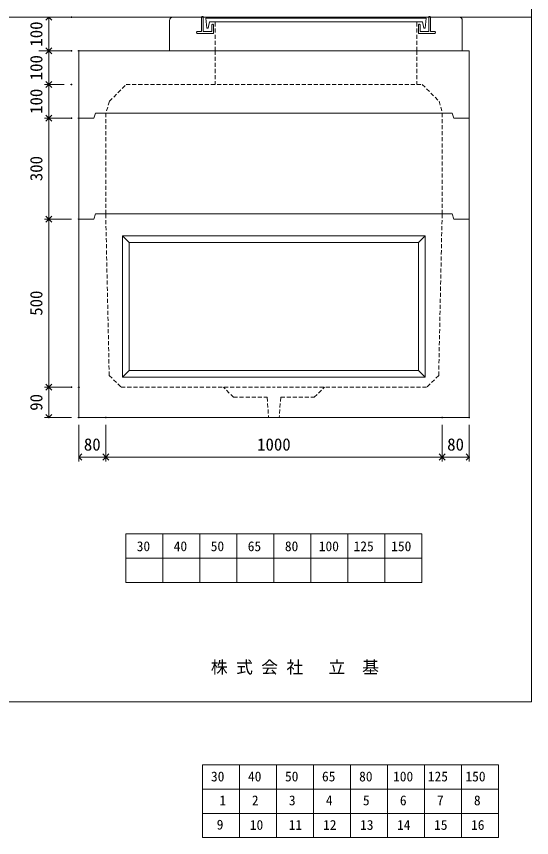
# Model space of a CAD drawing. Units: millimetres, scale not verified. Extents: x -4890 to 18490, y -2339 to 2339.
# Drawn here: x 3358 to 4890, y -2339 to 102 of the extents above; entities that cross this region are included whole.
import ezdxf
from ezdxf.enums import TextEntityAlignment as Align

# ---------------------------------------------------------------- set-up
doc = ezdxf.new("R2010")
doc.units = ezdxf.units.MM
doc.header["$LTSCALE"] = 10
doc.header["$PDMODE"] = 32
doc.header["$PDSIZE"] = 2
doc.linetypes.add('DASHED1', pattern=[1.8, 1.2, -0.6])
doc.layers.add('0-1_Defpoints', color=7, linetype='Continuous')
for name, color, linetype, lineweight in [('0-2_waku', 7, 'Continuous', 18), ('0-3_gaikei', 7, 'Continuous', 18), ('0-4_kakure', 7, 'DASHED1', 5), ('0-5_sunpou', 7, 'Continuous', 5), ('0-9_uchigawa', 6, 'Continuous', 18), ('0-B_futa', 3, 'Continuous', 18), ('0-C_GL', 4, 'Continuous', 18), ('0-E_文字１', 7, 'Continuous', 18), ('1-5_文字２', 7, 'Continuous', 5)]:
    doc.layers.add(name, color=color, linetype=linetype, lineweight=lineweight)
doc.styles.add('ＭＳ ゴシック', font='')
doc.styles.get('ＭＳ ゴシック').set_extended_font_data('MS Gothic')

# ---------------------------------------------------------------- blocks, each defined once
blk = doc.blocks.new('_Open90')
at = {"layer": '0-5_sunpou'}
blk.add_line((0, 0), (-1, 0), dxfattribs=at)
blk.add_lwpolyline([(-0.5, 0.5), (0, 0), (-0.5, -0.5)], dxfattribs=at)
blk = doc.blocks.new('D65')
at = {"layer": '0-1_Defpoints'}
for p in [(4991.46, 1074.36), (5071.46, 1074.36), (5071.46, 956.94)]:
    blk.add_point(p, dxfattribs=at)
at = {"layer": '0-5_sunpou'}
for p, q in [((4991.46, 1052.36), (4991.46, 943.94)), ((5071.46, 1052.36), (5071.46, 943.94)), ((5009.46, 956.94), (5053.46, 956.94))]:
    blk.add_line(p, q, dxfattribs=at)
at = {"layer": '0-5_sunpou', "xscale": 18, "yscale": 18, "rotation": 180}
blk.add_blockref('_Open90', (4991.46, 956.94), dxfattribs=at)
at = {"layer": '0-5_sunpou', "xscale": 18, "yscale": 18}
blk.add_blockref('_Open90', (5071.46, 956.94), dxfattribs=at)
at = {"layer": '0-5_sunpou', "style": 'ＭＳ ゴシック'}
blk.add_text('80', height=36.66, dxfattribs=at).set_placement((5006.46, 964.94), align=Align.BOTTOM_LEFT)
blk = doc.blocks.new('D66')
at = {"layer": '0-1_Defpoints'}
for p in [(5071.46, 1074.36), (6071.46, 1074.36), (6071.46, 956.94)]:
    blk.add_point(p, dxfattribs=at)
at = {"layer": '0-5_sunpou'}
for p, q in [((5071.46, 1052.36), (5071.46, 943.94)), ((6071.46, 1052.36), (6071.46, 943.94)), ((5089.46, 956.94), (6053.46, 956.94))]:
    blk.add_line(p, q, dxfattribs=at)
at = {"layer": '0-5_sunpou', "xscale": 18, "yscale": 18, "rotation": 180}
blk.add_blockref('_Open90', (5071.46, 956.94), dxfattribs=at)
at = {"layer": '0-5_sunpou', "xscale": 18, "yscale": 18}
blk.add_blockref('_Open90', (6071.46, 956.94), dxfattribs=at)
at = {"layer": '0-5_sunpou', "style": 'ＭＳ ゴシック'}
blk.add_text('1000', height=36.66, dxfattribs=at).set_placement((5521.46, 964.94), align=Align.BOTTOM_LEFT)
blk = doc.blocks.new('D67')
at = {"layer": '0-1_Defpoints'}
for p in [(6071.46, 1074.36), (6151.46, 1074.36), (6151.46, 956.94)]:
    blk.add_point(p, dxfattribs=at)
at = {"layer": '0-5_sunpou'}
for p, q in [((6071.46, 1052.36), (6071.46, 943.94)), ((6151.46, 1052.36), (6151.46, 943.94)), ((6089.46, 956.94), (6133.46, 956.94))]:
    blk.add_line(p, q, dxfattribs=at)
at = {"layer": '0-5_sunpou', "xscale": 18, "yscale": 18, "rotation": 180}
blk.add_blockref('_Open90', (6071.46, 956.94), dxfattribs=at)
at = {"layer": '0-5_sunpou', "xscale": 18, "yscale": 18}
blk.add_blockref('_Open90', (6151.46, 956.94), dxfattribs=at)
at = {"layer": '0-5_sunpou', "style": 'ＭＳ ゴシック'}
blk.add_text('80', height=36.66, dxfattribs=at).set_placement((6086.46, 964.94), align=Align.BOTTOM_LEFT)
blk = doc.blocks.new('D68')
at = {"layer": '0-1_Defpoints'}
for p in [(4991.46, 1164.36), (4902.14, 1074.36), (4991.46, 1074.36)]:
    blk.add_point(p, dxfattribs=at)
at = {"layer": '0-5_sunpou'}
for p, q in [((4969.46, 1164.36), (4889.14, 1164.36)), ((4902.14, 1146.36), (4902.14, 1092.36)), ((4969.46, 1074.36), (4889.14, 1074.36))]:
    blk.add_line(p, q, dxfattribs=at)
at = {"layer": '0-5_sunpou', "xscale": 18, "yscale": 18}
for p, rotation in [((4902.14, 1164.36), 90), ((4902.14, 1074.36), 270)]:
    blk.add_blockref('_Open90', p, dxfattribs=dict(at, rotation=rotation))
at = {"layer": '0-5_sunpou', "style": 'ＭＳ ゴシック'}
blk.add_text('90', height=36.66, rotation=90, dxfattribs=at).set_placement((4894.14, 1094.36), align=Align.BOTTOM_LEFT)
blk = doc.blocks.new('D69')
at = {"layer": '0-1_Defpoints'}
for p in [(4969.46, 2264.36), (4902.14, 2164.36), (4991.46, 2164.36)]:
    blk.add_point(p, dxfattribs=at)
at = {"layer": '0-5_sunpou'}
for p, q in [((4947.46, 2264.36), (4889.14, 2264.36)), ((4902.14, 2246.36), (4902.14, 2182.36)), ((4969.46, 2164.36), (4889.14, 2164.36))]:
    blk.add_line(p, q, dxfattribs=at)
at = {"layer": '0-5_sunpou', "xscale": 18, "yscale": 18}
for p, rotation in [((4902.14, 2264.36), 90), ((4902.14, 2164.36), 270)]:
    blk.add_blockref('_Open90', p, dxfattribs=dict(at, rotation=rotation))
at = {"layer": '0-5_sunpou', "style": 'ＭＳ ゴシック'}
blk.add_text('100', height=36.66, rotation=90, dxfattribs=at).set_placement((4894.14, 2176.86), align=Align.BOTTOM_LEFT)
blk = doc.blocks.new('D70')
at = {"layer": '0-1_Defpoints'}
for p in [(4991.46, 1964.36), (4902.14, 1664.36), (4991.46, 1664.36)]:
    blk.add_point(p, dxfattribs=at)
at = {"layer": '0-5_sunpou'}
for p, q in [((4969.46, 1964.36), (4889.14, 1964.36)), ((4902.14, 1946.36), (4902.14, 1682.36)), ((4969.46, 1664.36), (4889.14, 1664.36))]:
    blk.add_line(p, q, dxfattribs=at)
at = {"layer": '0-5_sunpou', "xscale": 18, "yscale": 18}
for p, rotation in [((4902.14, 1964.36), 90), ((4902.14, 1664.36), 270)]:
    blk.add_blockref('_Open90', p, dxfattribs=dict(at, rotation=rotation))
at = {"layer": '0-5_sunpou', "style": 'ＭＳ ゴシック'}
blk.add_text('300', height=36.66, rotation=90, dxfattribs=at).set_placement((4894.14, 1776.86), align=Align.BOTTOM_LEFT)
blk = doc.blocks.new('D71')
at = {"layer": '0-1_Defpoints'}
for p in [(4991.46, 1664.36), (4902.14, 1164.36), (4969.46, 1164.36)]:
    blk.add_point(p, dxfattribs=at)
at = {"layer": '0-5_sunpou'}
for p, q in [((4969.46, 1664.36), (4889.14, 1664.36)), ((4902.14, 1646.36), (4902.14, 1182.36)), ((4947.46, 1164.36), (4889.14, 1164.36))]:
    blk.add_line(p, q, dxfattribs=at)
at = {"layer": '0-5_sunpou', "xscale": 18, "yscale": 18}
for p, rotation in [((4902.14, 1664.36), 90), ((4902.14, 1164.36), 270)]:
    blk.add_blockref('_Open90', p, dxfattribs=dict(at, rotation=rotation))
at = {"layer": '0-5_sunpou', "style": 'ＭＳ ゴシック'}
blk.add_text('500', height=36.66, rotation=90, dxfattribs=at).set_placement((4894.14, 1376.86), align=Align.BOTTOM_LEFT)
blk = doc.blocks.new('D72')
at = {"layer": '0-1_Defpoints'}
for p in [(4969.46, 2164.36), (4902.14, 2064.36), (4969.46, 2064.36)]:
    blk.add_point(p, dxfattribs=at)
at = {"layer": '0-5_sunpou'}
for p, q in [((4947.46, 2164.36), (4889.14, 2164.36)), ((4902.14, 2146.36), (4902.14, 2082.36)), ((4947.46, 2064.36), (4889.14, 2064.36))]:
    blk.add_line(p, q, dxfattribs=at)
at = {"layer": '0-5_sunpou', "xscale": 18, "yscale": 18}
for p, rotation in [((4902.14, 2164.36), 90), ((4902.14, 2064.36), 270)]:
    blk.add_blockref('_Open90', p, dxfattribs=dict(at, rotation=rotation))
at = {"layer": '0-5_sunpou', "style": 'ＭＳ ゴシック'}
blk.add_text('100', height=36.66, rotation=90, dxfattribs=at).set_placement((4894.14, 2076.86), align=Align.BOTTOM_LEFT)
blk = doc.blocks.new('D73')
at = {"layer": '0-1_Defpoints'}
for p in [(4969.46, 2064.36), (4902.14, 1964.36), (4969.46, 1964.36)]:
    blk.add_point(p, dxfattribs=at)
at = {"layer": '0-5_sunpou'}
for p, q in [((4947.46, 2064.36), (4889.14, 2064.36)), ((4902.14, 2046.36), (4902.14, 1982.36)), ((4947.46, 1964.36), (4889.14, 1964.36))]:
    blk.add_line(p, q, dxfattribs=at)
at = {"layer": '0-5_sunpou', "xscale": 18, "yscale": 18}
for p, rotation in [((4902.14, 2064.36), 90), ((4902.14, 1964.36), 270)]:
    blk.add_blockref('_Open90', p, dxfattribs=dict(at, rotation=rotation))
at = {"layer": '0-5_sunpou', "style": 'ＭＳ ゴシック'}
blk.add_text('100', height=36.66, rotation=90, dxfattribs=at).set_placement((4894.14, 1976.86), align=Align.BOTTOM_LEFT)
blk = doc.blocks.new('D82')
at = {"layer": '0-1_Defpoints'}
for p in [(4991.46, 1664.36), (4902.14, 1164.36), (4969.46, 1164.36)]:
    blk.add_point(p, dxfattribs=at)
at = {"layer": '0-5_sunpou'}
for p, q in [((4969.46, 1664.36), (4889.14, 1664.36)), ((4902.14, 1646.36), (4902.14, 1182.36)), ((4947.46, 1164.36), (4889.14, 1164.36))]:
    blk.add_line(p, q, dxfattribs=at)
at = {"layer": '0-5_sunpou', "xscale": 18, "yscale": 18}
for p, rotation in [((4902.14, 1664.36), 90), ((4902.14, 1164.36), 270)]:
    blk.add_blockref('_Open90', p, dxfattribs=dict(at, rotation=rotation))
at = {"layer": '0-5_sunpou', "style": 'ＭＳ ゴシック'}
blk.add_text('500', height=36.66, rotation=90, dxfattribs=at).set_placement((4894.14, 1376.86), align=Align.BOTTOM_LEFT)

msp = doc.modelspace()

# ---------------------------------------------------------------- linework, layer by layer
at = {"layer": '0-2_waku'}
for p, q in [((4889.68, 2339.37), (4889.68, -1935.63)), ((3683.83, -1436.63), (3683.83, -1580.63)), ((3683.83, -1436.63), (3683.83, -1580.63)), ((3683.83, -1436.63), (3683.83, -1580.63)), ((3683.83, -1436.63), (3683.83, -1580.63)), ((3683.83, -1436.63), (4563.83, -1436.63)), ((3793.83, -1436.63), (3793.83, -1580.63)), ((3903.83, -1436.63), (3903.83, -1580.63)), ((3903.83, -1436.63), (3903.83, -1580.63)), ((4013.83, -1436.63), (4013.83, -1580.63)), ((4123.83, -1436.63), (4123.83, -1580.63)), ((4233.83, -1436.63), (4233.83, -1580.63)), ((4343.83, -1436.63), (4343.83, -1580.63)), ((4453.83, -1436.63), (4453.83, -1580.63)), ((4563.83, -1436.63), (4563.83, -1580.63)), ((3683.83, -1508.63), (4563.83, -1508.63)), ((3683.83, -1580.63), (4563.83, -1580.63)), ((-1230.32, -1935.63), (4889.68, -1935.63)), ((-1230.32, -1935.63), (4889.68, -1935.63))]:
    msp.add_line(p, q, dxfattribs=at)
msp.add_lwpolyline([(-1230.32, 2339.37), (4889.68, 2339.37), (4889.68, -1935.63)], dxfattribs=at)
at = {"layer": '0-3_gaikei'}
for p, q in [((3823.83, 99.37), (3908.83, 99.37)), ((4588.83, 99.37), (4673.83, 99.37)), ((3813.83, -0.63), (3813.83, 89.37)), ((4683.83, -0.63), (4683.83, 89.37)), ((3543.83, -200.63), (3543.83, -0.63)), ((3813.83, -0.63), (3923.83, -0.63)), ((3813.83, -0.63), (3923.83, -0.63)), ((3813.83, -0.63), (3923.83, -0.63)), ((3813.83, -0.63), (3923.83, -0.63)), ((3813.83, -0.63), (3923.83, -0.63)), ((3813.83, -0.63), (3923.83, -0.63)), ((3848.83, -0.63), (4648.83, -0.63)), ((3848.83, -0.63), (4648.83, -0.63)), ((3848.83, -0.63), (4648.83, -0.63)), ((3848.83, -0.63), (4648.83, -0.63)), ((4683.83, -0.63), (4573.83, -0.63)), ((4683.83, -0.63), (4573.83, -0.63)), ((4683.83, -0.63), (4573.83, -0.63)), ((4683.83, -0.63), (4573.83, -0.63)), ((4683.83, -0.63), (4573.83, -0.63)), ((4683.83, -0.63), (4573.83, -0.63)), ((4683.83, -0.63), (4573.83, -0.63)), ((4683.83, -0.63), (4573.83, -0.63)), ((4703.83, -780.63), (4703.83, -0.63)), ((3593.83, -185.63), (3588.83, -200.63)), ((4123.83, -185.63), (3593.83, -185.63)), ((4123.83, -185.63), (3593.83, -185.63)), ((4653.83, -185.63), (4123.83, -185.63)), ((4653.83, -185.63), (4123.83, -185.63)), ((4653.83, -185.63), (4658.83, -200.63)), ((4653.83, -185.63), (4658.83, -200.63)), ((4653.83, -185.63), (4658.83, -200.63)), ((3543.83, -200.63), (3543.83, -1090.63)), ((3588.83, -200.63), (3543.83, -200.63)), ((3588.83, -200.63), (3543.83, -200.63)), ((4703.83, -200.63), (4658.83, -200.63)), ((4703.83, -200.63), (4658.83, -200.63)), ((4703.83, -200.63), (4658.83, -200.63)), ((3593.83, -485.63), (3588.83, -500.63)), ((4653.83, -485.63), (4658.83, -500.63)), ((3588.83, -500.63), (3543.83, -500.63)), ((3588.83, -500.63), (3543.83, -500.63)), ((3588.83, -500.63), (3543.83, -500.63)), ((4703.83, -500.63), (4658.83, -500.63))]:
    msp.add_line(p, q, dxfattribs=at)
for points in [[(4703.83, -200.63), (4703.83, -0.63), (3543.83, -0.63)], [(4703.83, -200.63), (4703.83, -0.63), (3543.83, -0.63)], [(4653.83, -485.63), (4123.83, -485.63), (3593.83, -485.63)], [(3543.83, -1090.63), (4703.83, -1090.63), (4703.83, -500.63)]]:
    msp.add_lwpolyline(points, dxfattribs=at)
for centre, radius, start, end in [((3823.25, 89.95), 9.44, 86.47383, 183.52617), ((4674.16, 89.7), 9.68, 358.04251, 91.95749)]:
    msp.add_arc(centre, radius, start, end, dxfattribs=at)
at = {"layer": '0-4_kakure'}
for p, q in [((3948.83, -0.63), (3948.83, 85.87)), ((4548.83, -0.63), (4548.83, 85.87)), ((3948.83, -0.63), (3948.83, -100.63)), ((4548.83, -0.63), (4548.83, -100.63)), ((3634.68, -150.63), (3684.68, -100.63)), ((3684.68, -100.63), (4564.68, -100.63)), ((4564.68, -100.63), (4614.68, -150.63)), ((3634.68, -150.63), (3624.68, -185.63)), ((4614.68, -150.63), (4624.68, -185.63)), ((3623.83, -185.63), (3623.83, -485.63)), ((4623.83, -485.63), (4623.83, -185.63)), ((3634.15, -965.63), (3623.83, -485.63)), ((4623.83, -485.63), (4613.51, -965.63)), ((3634.15, -965.63), (3669.92, -1000.63)), ((4613.51, -965.63), (4577.75, -1000.63)), ((3669.92, -1000.63), (4123.83, -1000.63)), ((4003.83, -1030.63), (3973.83, -1000.63)), ((4577.75, -1000.63), (4123.83, -1000.63)), ((4243.83, -1030.63), (4273.83, -1000.63)), ((4003.83, -1030.63), (4103.83, -1030.63)), ((4103.83, -1030.63), (4107.83, -1090.63)), ((4143.83, -1030.63), (4139.83, -1090.63)), ((4143.83, -1030.63), (4243.83, -1030.63))]:
    msp.add_line(p, q, dxfattribs=at)
at = {"layer": '0-5_sunpou', "color": 150, "lineweight": 18}
for p, q in [((3521.83, 99.37), (3424.73, 99.37)), ((3521.83, -0.63), (3424.73, -0.63)), ((3521.83, -0.63), (3424.73, -0.63))]:
    msp.add_line(p, q, dxfattribs=at)
at = {"layer": '0-9_uchigawa'}
for p, q in [((3673.83, -550.63), (3693.83, -570.63)), ((3673.83, -970.63), (3673.83, -550.63)), ((4573.83, -970.63), (4573.83, -550.63)), ((3693.83, -570.63), (4123.83, -570.63)), ((3693.83, -950.63), (3693.83, -570.63)), ((4553.83, -950.63), (4553.83, -570.63)), ((3673.83, -970.63), (3693.83, -950.63)), ((3693.83, -950.63), (4553.83, -950.63)), ((4573.83, -970.63), (4553.83, -950.63)), ((3673.83, -970.63), (4573.83, -970.63))]:
    msp.add_line(p, q, dxfattribs=at)
for points in [[(3673.83, -550.63), (4123.83, -550.63), (4573.83, -550.63)], [(4123.83, -570.63), (4553.83, -570.63), (4573.83, -550.63)]]:
    msp.add_lwpolyline(points, dxfattribs=at)
at = {"layer": '0-B_futa'}
for p, q in [((3908.83, 99.37), (3908.83, 56.37)), ((3910.83, 101.37), (3913.83, 101.37)), ((3913.83, 101.37), (3913.83, 56.37)), ((4583.83, 101.37), (4583.83, 56.37)), ((4583.83, 101.37), (4586.83, 101.37)), ((4588.83, 99.37), (4588.83, 56.37)), ((3921.64, 96.87), (4575.97, 96.87)), ((3921.64, 96.87), (3924.13, 66.87)), ((3932.16, 85.87), (3927.84, 66.87)), ((3932.16, 85.87), (4565.5, 85.87)), ((3938.83, 76.37), (3938.83, 56.37)), ((3940.83, 78.37), (3941.83, 78.37)), ((3943.83, 76.37), (3943.83, 51.37)), ((4553.83, 76.37), (4553.83, 51.37)), ((4556.83, 78.37), (4555.83, 78.37)), ((4558.83, 76.37), (4558.83, 56.37)), ((4565.5, 85.87), (4569.82, 66.87)), ((4575.97, 96.87), (4573.72, 66.87)), ((3893.83, 54.37), (3893.83, 53.37)), ((3895.83, 56.37), (3908.83, 56.37)), ((3943.83, 51.37), (3895.83, 51.37)), ((3913.83, 56.37), (3938.83, 56.37)), ((3924.13, 66.87), (3927.84, 66.87)), ((4553.83, 51.37), (4601.83, 51.37)), ((4583.83, 56.37), (4558.83, 56.37)), ((4573.72, 66.87), (4569.82, 66.87)), ((4601.83, 56.37), (4588.83, 56.37)), ((4603.83, 54.37), (4603.83, 53.37))]:
    msp.add_line(p, q, dxfattribs=at)
for centre, start, end in [((3910.83, 99.37), 90, 180), ((4586.83, 99.37), 0, 90), ((3940.83, 76.37), 90, 180), ((3941.83, 76.37), 0, 90), ((4555.83, 76.37), 90, 180), ((4556.83, 76.37), 0, 90), ((3895.83, 54.37), 90, 180), ((3895.83, 53.37), 180, 270), ((4601.83, 54.37), 0, 90), ((4601.83, 53.37), 270, 0)]:
    msp.add_arc(centre, 2, start, end, dxfattribs=at)
at = {"layer": '0-C_GL'}
msp.add_line((-1230.32, 99.37), (4889.68, 99.37), dxfattribs=at)
at = {"layer": '1-5_文字２'}
for p, q in [((3911.49, -2123.29), (3911.49, -2267.29)), ((3911.49, -2123.29), (3911.49, -2267.29)), ((3911.49, -2123.29), (3911.49, -2267.29)), ((3911.49, -2123.29), (3911.49, -2267.29)), ((3911.49, -2123.29), (4791.49, -2123.29)), ((3911.49, -2123.29), (3911.49, -2267.29)), ((3911.49, -2123.29), (3911.49, -2267.29)), ((3911.49, -2123.29), (3911.49, -2267.29)), ((3911.49, -2123.29), (3911.49, -2267.29)), ((3911.49, -2123.29), (4791.49, -2123.29)), ((4021.49, -2123.29), (4021.49, -2267.29)), ((4021.49, -2123.29), (4021.49, -2267.29)), ((4131.49, -2123.29), (4131.49, -2267.29)), ((4131.49, -2123.29), (4131.49, -2267.29)), ((4131.49, -2123.29), (4131.49, -2267.29)), ((4131.49, -2123.29), (4131.49, -2267.29)), ((4241.49, -2123.29), (4241.49, -2267.29)), ((4241.49, -2123.29), (4241.49, -2267.29)), ((4351.49, -2123.29), (4351.49, -2267.29)), ((4351.49, -2123.29), (4351.49, -2267.29)), ((4461.49, -2123.29), (4461.49, -2267.29)), ((4461.49, -2123.29), (4461.49, -2267.29)), ((4571.49, -2123.29), (4571.49, -2267.29)), ((4571.49, -2123.29), (4571.49, -2267.29)), ((4681.49, -2123.29), (4681.49, -2267.29)), ((4681.49, -2123.29), (4681.49, -2267.29)), ((4791.49, -2123.29), (4791.49, -2267.29)), ((4791.49, -2123.29), (4791.49, -2267.29)), ((3911.49, -2195.29), (4791.49, -2195.29)), ((3911.49, -2195.29), (4791.49, -2195.29)), ((3911.49, -2267.29), (4791.49, -2267.29)), ((3911.49, -2267.29), (4791.49, -2267.29)), ((3911.49, -2267.29), (3911.49, -2339.29)), ((3911.49, -2267.29), (3911.49, -2339.29)), ((3911.49, -2267.29), (3911.49, -2339.29)), ((3911.49, -2267.29), (3911.49, -2339.29)), ((3911.49, -2267.29), (4791.49, -2267.29)), ((3911.49, -2267.29), (3911.49, -2339.29)), ((3911.49, -2267.29), (3911.49, -2339.29)), ((3911.49, -2267.29), (3911.49, -2339.29)), ((3911.49, -2267.29), (3911.49, -2339.29)), ((3911.49, -2267.29), (4791.49, -2267.29)), ((4021.49, -2267.29), (4021.49, -2339.29)), ((4021.49, -2267.29), (4021.49, -2339.29)), ((4131.49, -2267.29), (4131.49, -2339.29)), ((4131.49, -2267.29), (4131.49, -2339.29)), ((4131.49, -2267.29), (4131.49, -2339.29)), ((4131.49, -2267.29), (4131.49, -2339.29)), ((4241.49, -2267.29), (4241.49, -2339.29)), ((4241.49, -2267.29), (4241.49, -2339.29)), ((4351.49, -2267.29), (4351.49, -2339.29)), ((4351.49, -2267.29), (4351.49, -2339.29)), ((4461.49, -2267.29), (4461.49, -2339.29)), ((4461.49, -2267.29), (4461.49, -2339.29)), ((4571.49, -2267.29), (4571.49, -2339.29)), ((4571.49, -2267.29), (4571.49, -2339.29)), ((4681.49, -2267.29), (4681.49, -2339.29)), ((4681.49, -2267.29), (4681.49, -2339.29)), ((4791.49, -2267.29), (4791.49, -2339.29)), ((4791.49, -2267.29), (4791.49, -2339.29)), ((3911.49, -2339.29), (4791.49, -2339.29)), ((3911.49, -2339.29), (4791.49, -2339.29))]:
    msp.add_line(p, q, dxfattribs=at)

# ---------------------------------------------------------------- block references
at = {"layer": '0-5_sunpou'}
for name in ['D69', 'D72', 'D73', 'D70', 'D71', 'D82', 'D68', 'D65', 'D66', 'D67']:
    msp.add_blockref(name, (-1447.63, -2164.99), dxfattribs=at)

# ---------------------------------------------------------------- texts
at = {"layer": '0-E_文字１', "style": 'ＭＳ ゴシック'}
for s, height, p in [('30', 29.33, (3715.91, -1496.75)), ('40', 29.33, (3825.91, -1496.75)), ('50', 29.33, (3935.91, -1496.75)), ('65', 29.33, (4045.91, -1496.75)), ('80', 29.33, (4156.32, -1496.75)), ('100', 29.33, (4257.19, -1496.75)), ('125', 29.33, (4360.58, -1496.75)), ('150', 29.33, (4472.34, -1496.75)), ('株 式 会 社 \u3000立\u3000基', 36.66, (3936.22, -1861.99))]:
    msp.add_text(s, height=height, dxfattribs=at).set_placement(p, align=Align.BOTTOM_LEFT)
at = {"layer": '1-5_文字２', "style": 'ＭＳ ゴシック'}
for s, p in [('30', (3936.64, -2181.1)), ('30', (3936.64, -2181.1)), ('40', (4046.64, -2181.1)), ('40', (4046.64, -2181.1)), ('50', (4156.64, -2181.1)), ('50', (4156.64, -2181.1)), ('65', (4266.64, -2181.1)), ('65', (4266.64, -2181.1)), ('80', (4377.05, -2181.1)), ('80', (4377.05, -2181.1)), ('100', (4477.92, -2181.1)), ('100', (4477.92, -2181.1)), ('125', (4581.31, -2181.1)), ('125', (4581.31, -2181.1)), ('150', (4693.07, -2181.1)), ('150', (4693.07, -2181.1)), ('1', (3961.79, -2252.14)), ('2', (4058.23, -2252.14)), ('3', (4168.23, -2252.14)), ('4', (4278.23, -2252.14)), ('5', (4388.23, -2252.14)), ('6', (4498.23, -2252.14)), ('7', (4608.23, -2252.14)), ('8', (4718.23, -2252.14)), ('9', (3953.72, -2324.14)), ('10', (4052.14, -2325.1)), ('11', (4167.63, -2325.1)), ('12', (4269.84, -2325.1)), ('13', (4379.84, -2325.1)), ('14', (4489.84, -2325.1)), ('15', (4599.84, -2325.1)), ('16', (4709.84, -2325.1))]:
    msp.add_text(s, height=29.33, dxfattribs=at).set_placement(p, align=Align.BOTTOM_LEFT)

doc.saveas('drawing.dxf')
